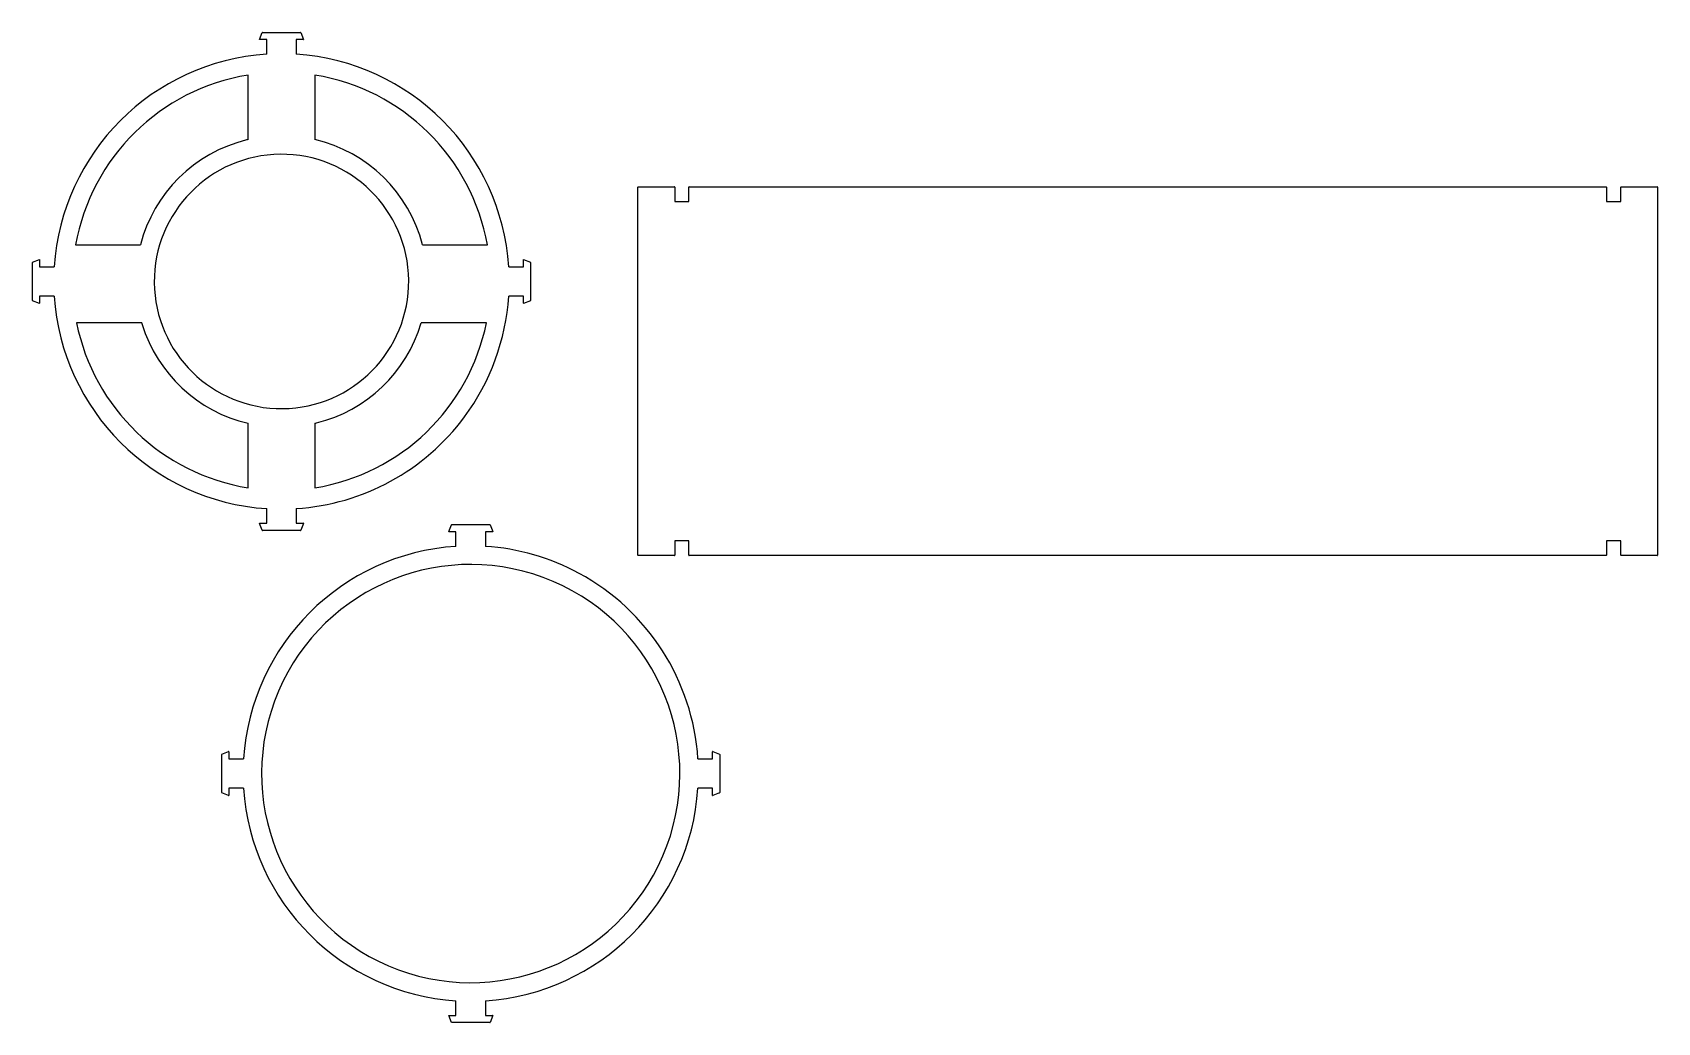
# Model space of a CAD drawing. Extents: x -223 to 223, y -136 to 136.
import ezdxf

# ---------------------------------------------------------------- set-up
doc = ezdxf.new("R2010")
doc.units = 0

msp = doc.modelspace()

# ---------------------------------------------------------------- linework, layer by layer
at = {"layer": '1', "color": 1}
for p, q in [((-160.868, 134.133), (-160.119, 135.988)), ((-158.872, 134.06), (-160.819, 134.06)), ((-160.07, 136.021), (-149.568, 136.021)), ((-158.872, 130.035), (-158.872, 134.06)), ((-148.819, 134.06), (-150.766, 134.06)), ((-150.766, 134.06), (-150.766, 130.035)), ((-149.519, 135.988), (-148.77, 134.133)), ((-164.004, 106.599), (-164.004, 124.321)), ((-145.633, 124.321), (-145.633, 107.043)), ((-145.633, 107.043), (-145.633, 106.599)), ((-56.88, 62.362), (-56.88, 93.562)), ((-56.827, 93.615), (-46.827, 93.615)), ((-46.774, 93.562), (-46.774, 89.615)), ((-46.774, 89.615), (-42.88, 89.615)), ((-42.88, 89.615), (-42.88, 93.562)), ((-42.827, 93.615), (209.173, 93.615)), ((209.226, 93.562), (209.226, 89.615)), ((209.226, 89.615), (213.12, 89.615)), ((213.12, 89.615), (213.12, 93.562)), ((213.173, 93.615), (223.173, 93.615)), ((223.226, 93.562), (223.226, -7.613)), ((-211.38, 77.666), (-193.59, 77.666)), ((-116.048, 77.666), (-98.258, 77.666)), ((-223.226, 62.362), (-223.226, 72.864)), ((-223.193, 72.913), (-221.339, 73.662)), ((-221.266, 73.613), (-221.266, 71.666)), ((-221.266, 71.666), (-217.241, 71.666)), ((-92.397, 71.666), (-88.372, 71.666)), ((-88.372, 71.666), (-88.372, 73.613)), ((-88.299, 73.662), (-86.445, 72.913)), ((-86.411, 72.864), (-86.411, 62.362)), ((-217.241, 63.56), (-221.266, 63.56)), ((-221.266, 63.56), (-221.266, 61.613)), ((-88.372, 63.56), (-92.397, 63.56)), ((-88.372, 61.613), (-88.372, 63.56)), ((-221.339, 61.564), (-223.193, 62.313)), ((-86.445, 62.313), (-88.299, 61.564)), ((-56.88, -7.613), (-56.88, 62.362)), ((-193.222, 56.236), (-211.128, 56.236)), ((-98.51, 56.236), (-116.415, 56.236)), ((-164.004, 10.905), (-164.004, 28.628)), ((-145.633, 28.628), (-145.633, 10.905)), ((-158.872, 1.166), (-158.872, 5.192)), ((-150.766, 5.192), (-150.766, 1.166)), ((-160.119, -0.761), (-160.868, 1.093)), ((-160.819, 1.166), (-158.872, 1.166)), ((-150.766, 1.166), (-148.819, 1.166)), ((-148.77, 1.093), (-149.519, -0.761)), ((-108.876, -1.093), (-108.127, 0.761)), ((-108.078, 0.794), (-97.576, 0.794)), ((-97.527, 0.761), (-96.778, -1.093)), ((-149.568, -0.794), (-160.07, -0.794)), ((-106.88, -1.166), (-108.827, -1.166)), ((-106.88, -5.192), (-106.88, -1.166)), ((-96.827, -1.166), (-98.774, -1.166)), ((-98.774, -1.166), (-98.774, -5.192)), ((-42.88, -3.666), (-46.774, -3.666)), ((-46.774, -3.666), (-46.774, -7.613)), ((-42.88, -7.613), (-42.88, -3.666)), ((213.12, -3.666), (209.226, -3.666)), ((209.226, -3.666), (209.226, -7.613)), ((213.12, -7.613), (213.12, -3.666)), ((-46.827, -7.666), (-56.827, -7.666)), ((209.173, -7.666), (-42.827, -7.666)), ((223.173, -7.666), (213.173, -7.666)), ((-171.234, -72.864), (-171.234, -62.362)), ((-171.201, -62.313), (-169.347, -61.564)), ((-169.274, -61.613), (-169.274, -63.56)), ((-36.38, -63.56), (-36.38, -61.613)), ((-36.307, -61.564), (-34.453, -62.313)), ((-34.419, -62.362), (-34.419, -72.864)), ((-169.274, -63.56), (-165.249, -63.56)), ((-40.405, -63.56), (-36.38, -63.56)), ((-169.347, -73.662), (-171.201, -72.913)), ((-165.249, -71.666), (-169.274, -71.666)), ((-169.274, -71.666), (-169.274, -73.613)), ((-36.38, -71.666), (-40.405, -71.666)), ((-36.38, -73.613), (-36.38, -71.666)), ((-34.453, -72.913), (-36.307, -73.662)), ((-106.88, -134.06), (-106.88, -130.035)), ((-98.774, -130.035), (-98.774, -134.06)), ((-108.127, -135.988), (-108.876, -134.133)), ((-108.827, -134.06), (-106.88, -134.06)), ((-97.576, -136.021), (-108.078, -136.021)), ((-98.774, -134.06), (-96.827, -134.06)), ((-96.778, -134.133), (-97.527, -135.988))]:
    msp.add_line(p, q, dxfattribs=at)
for centre, radius, start, end in [((-160.819, 134.113), 0.053, 158.02093, -90), ((-160.07, 135.968), 0.053, 90, 158.01475), ((-149.568, 135.968), 0.053, 21.98525, 90), ((-148.819, 134.113), 0.053, -90, 21.97907), ((-154.819, 67.613), 62.553, 93.71483, 176.28488), ((-154.819, 67.613), 62.553, 3.71517, 86.28523), ((-154.819, 67.613), 57.447, 99.19986, 169.9211), ((-154.819, 67.613), 57.447, 10.07879, 80.79903), ((-154.819, 67.613), 40.053, 103.8915, 165.46371), ((-154.819, 67.613), 40.053, 103.25697, 103.8915), ((-154.819, 67.613), 40.053, 14.53602, 76.74137), ((-154.819, 67.613), 34.947, 90.54137, -89.45863), ((-154.819, 67.613), 34.947, -89.45863, 90.54137), ((-56.827, 93.562), 0.053, 90, 180), ((-46.827, 93.562), 0.053, 0, 90), ((-42.827, 93.562), 0.053, 90, 180), ((209.173, 93.562), 0.053, 0, 90), ((213.173, 93.562), 0.053, 90, 180), ((223.173, 93.562), 0.053, 0, 90), ((-223.173, 72.864), 0.053, 111.99745, 180), ((-221.319, 73.613), 0.053, 0, 111.99745), ((-88.319, 73.613), 0.053, 68.00255, 180), ((-86.464, 72.864), 0.053, 0, 68.00255), ((-154.819, 67.613), 62.553, -176.28495, -93.71488), ((-154.819, 67.613), 62.553, -36.51338, -3.71509), ((-223.173, 62.362), 0.053, 180, -111.999), ((-221.319, 61.613), 0.053, -111.99745, 0), ((-88.319, 61.613), 0.053, 180, -68.00255), ((-86.464, 62.362), 0.053, -68.00255, 0), ((-154.819, 67.613), 57.447, -168.57743, -99.20018), ((-154.819, 67.613), 40.053, -163.49851, -162.85427), ((-154.819, 67.613), 40.053, -162.85427, -103.25774), ((-154.819, 67.613), 57.447, -80.79878, -11.42251), ((-154.819, 67.613), 40.053, -76.10701, -16.50198), ((-154.819, 67.613), 62.553, -86.28517, -36.51338), ((-154.819, 67.613), 40.053, -76.74174, -76.10701), ((-160.819, 1.113), 0.053, 90, -158.00803), ((-148.819, 1.113), 0.053, -21.99198, 90), ((-108.078, 0.741), 0.053, 90, 158.005), ((-97.576, 0.741), 0.053, 21.9996, 90), ((-160.07, -0.741), 0.053, -158.00191, -90), ((-149.568, -0.741), 0.053, -90, -21.99809), ((-108.827, -1.113), 0.053, 158.00494, -90), ((-96.827, -1.113), 0.053, -90, 21.9996), ((-102.827, -67.613), 62.553, 93.71488, 176.28495), ((-102.827, -67.613), 62.553, 61.57734, 86.28502), ((-56.827, -7.613), 0.053, 180, -162.91463), ((-56.827, -7.613), 0.053, -162.91463, -90), ((-46.827, -7.613), 0.053, -90, 0), ((-42.827, -7.613), 0.053, 180, -90), ((209.173, -7.613), 0.053, -90, 0), ((213.173, -7.613), 0.053, 180, -90), ((223.173, -7.613), 0.053, -90, 0), ((-102.827, -67.613), 57.447, 66.82358, -113.17642), ((-102.827, -67.613), 62.553, 3.71504, 61.57734), ((-102.827, -67.613), 57.447, -113.17642, 66.82358), ((-171.181, -62.362), 0.053, 111.999, 180), ((-169.327, -61.613), 0.053, 0, 112.01275), ((-36.327, -61.613), 0.053, 67.99872, 180), ((-34.472, -62.362), 0.053, 0, 68.00255), ((-171.181, -72.864), 0.053, 180, -111.99745), ((-169.327, -73.613), 0.053, -112.01275, 0), ((-102.827, -67.613), 62.553, -176.28488, -93.71482), ((-102.827, -67.613), 62.553, -86.28508, -3.71511), ((-36.327, -73.613), 0.053, 180, -67.99872), ((-34.472, -72.864), 0.053, -68.00255, 0), ((-108.827, -134.113), 0.053, 90, -158.01784), ((-108.078, -135.968), 0.053, -158.01784, -90), ((-97.576, -135.968), 0.053, -90, -21.99436), ((-96.827, -134.113), 0.053, -21.98216, 90)]:
    msp.add_arc(centre, radius, start, end, dxfattribs=at)

doc.saveas('drawing.dxf')
